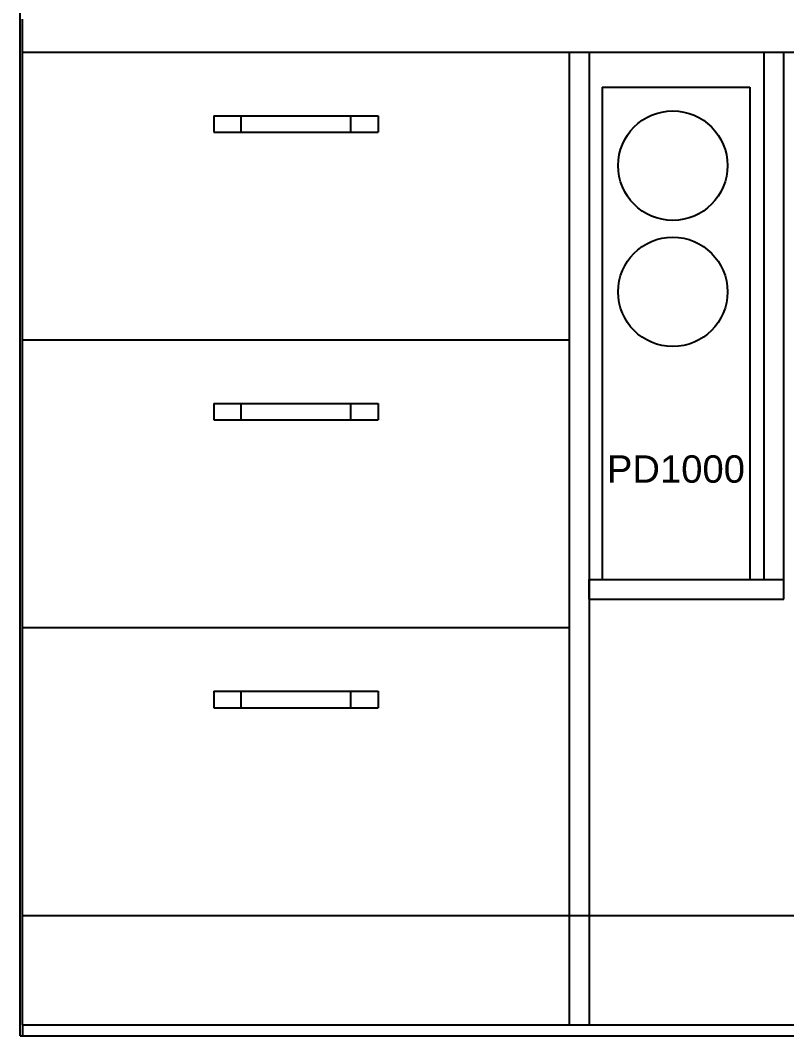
# Model space of a CAD drawing. Header units: millimetres. Extents: x 976 to 9349, y -1578 to 2211.
# Drawn here: x 2280.1 to 2350.2, y 1529.9 to 1622.7 of the extents above; entities that cross this region are included whole.
import ezdxf

# ---------------------------------------------------------------- set-up
doc = ezdxf.new("R2010")
doc.units = ezdxf.units.MM
for name, color, linetype in [('Meble', 42, 'Continuous'), ('Meble wnętrze', 52, 'Continuous'), ('Płytki', 254, 'Continuous'), ('Ściany', 7, 'Continuous')]:
    doc.layers.add(name, color=color, linetype=linetype)

# ---------------------------------------------------------------- blocks, each defined once
blk = doc.blocks.new('Z$W@#30836')
for q in [(0, 257.2), (252.2, 0)]:
    blk.add_line((0, 0), q)
blk = doc.blocks.new('Z$W@#292')
for p, q in [((0, 1.5), (15, 1.5)), ((0, 1.5), (0, 0)), ((2.5, 0), (2.5, 1.5)), ((12.5, 0), (12.5, 1.5)), ((15, 1.5), (15, 0)), ((0, 0), (15, 0))]:
    blk.add_line(p, q)
blk = doc.blocks.new('Z$W@#22725')
for p, q in [((0, 0), (0, 88.9)), ((0, 88.9), (80, 88.9)), ((80, 0), (80, 88.9)), ((0, 10), (80, 10)), ((0, 0), (80, 0))]:
    blk.add_line(p, q)
blk.add_blockref('Z$W@#292', (32.5, 81.575))
blk = doc.blocks.new('Z$W@#13031')
for p, q in [((0, 0), (0, 88.9)), ((0, 88.9), (50, 88.9)), ((50, 0), (50, 88.9)), ((0, 62.6), (50, 62.6)), ((0, 36.3), (50, 36.3)), ((0, 10), (50, 10)), ((0, 0), (50, 0))]:
    blk.add_line(p, q)
for p in [(17.5, 81.575), (17.5, 55.275), (17.5, 28.975)]:
    blk.add_blockref('Z$W@#292', p)
blk = doc.blocks.new('Z$W@#15724')
for p, q in [((0, 45), (13.5, 45)), ((0, 45), (0, 0)), ((13.5, 45), (13.5, 0)), ((0, 0), (13.5, 0))]:
    blk.add_line(p, q)
for centre in [(6.463, 37.818), (6.463, 26.279)]:
    blk.add_circle(centre, 5)
at = {"insert": (6.75, 10.073), "char_height": 2.5, "width": 13.5, "attachment_point": 5}
blk.add_mtext('{\\fArial|b0|i0|c238|p0;PD1000}', dxfattribs=at)
blk = doc.blocks.new('Z$W@#22658')
for p, q in [((16, 1.8), (16, 50)), ((16, 50), (17.8, 50)), ((17.8, 0), (17.8, 50)), ((0, 1.8), (17.8, 1.8)), ((0, 0), (0, 1.8)), ((0, 0), (17.8, 0))]:
    blk.add_line(p, q)
blk = doc.blocks.new('Z$W@#2324')
for q in [(0, 3), (251, 0)]:
    blk.add_line((0, 0), q)

msp = doc.modelspace()

# ---------------------------------------------------------------- linework, layer by layer
at = {"layer": 'Meble wnętrze'}
msp.add_line((2332.119, 1619.808), (2332.119, 1530.908), dxfattribs=at)
at = {"layer": 'Płytki'}
for q in [(2609.319, 1530.908), (2280.319, 1529.908)]:
    msp.add_line((2280.319, 1530.908), q, dxfattribs=at)

# ---------------------------------------------------------------- block references
at = {"layer": 'Meble'}
for name, p in [('Z$W@#2324', (2280.319, 1619.808)), ('Z$W@#13031', (2280.319, 1530.908)), ('Z$W@#22725', (2330.319, 1530.908))]:
    msp.add_blockref(name, p, dxfattribs=at)
at = {"layer": 'Meble wnętrze'}
for name, p in [('Z$W@#22658', (2332.119, 1569.808)), ('Z$W@#15724', (2333.294, 1571.608))]:
    msp.add_blockref(name, p, dxfattribs=at)
at = {"layer": 'Ściany'}
msp.add_blockref('Z$W@#30836', (2280.119, 1529.908), dxfattribs=at)

doc.saveas('drawing.dxf')
